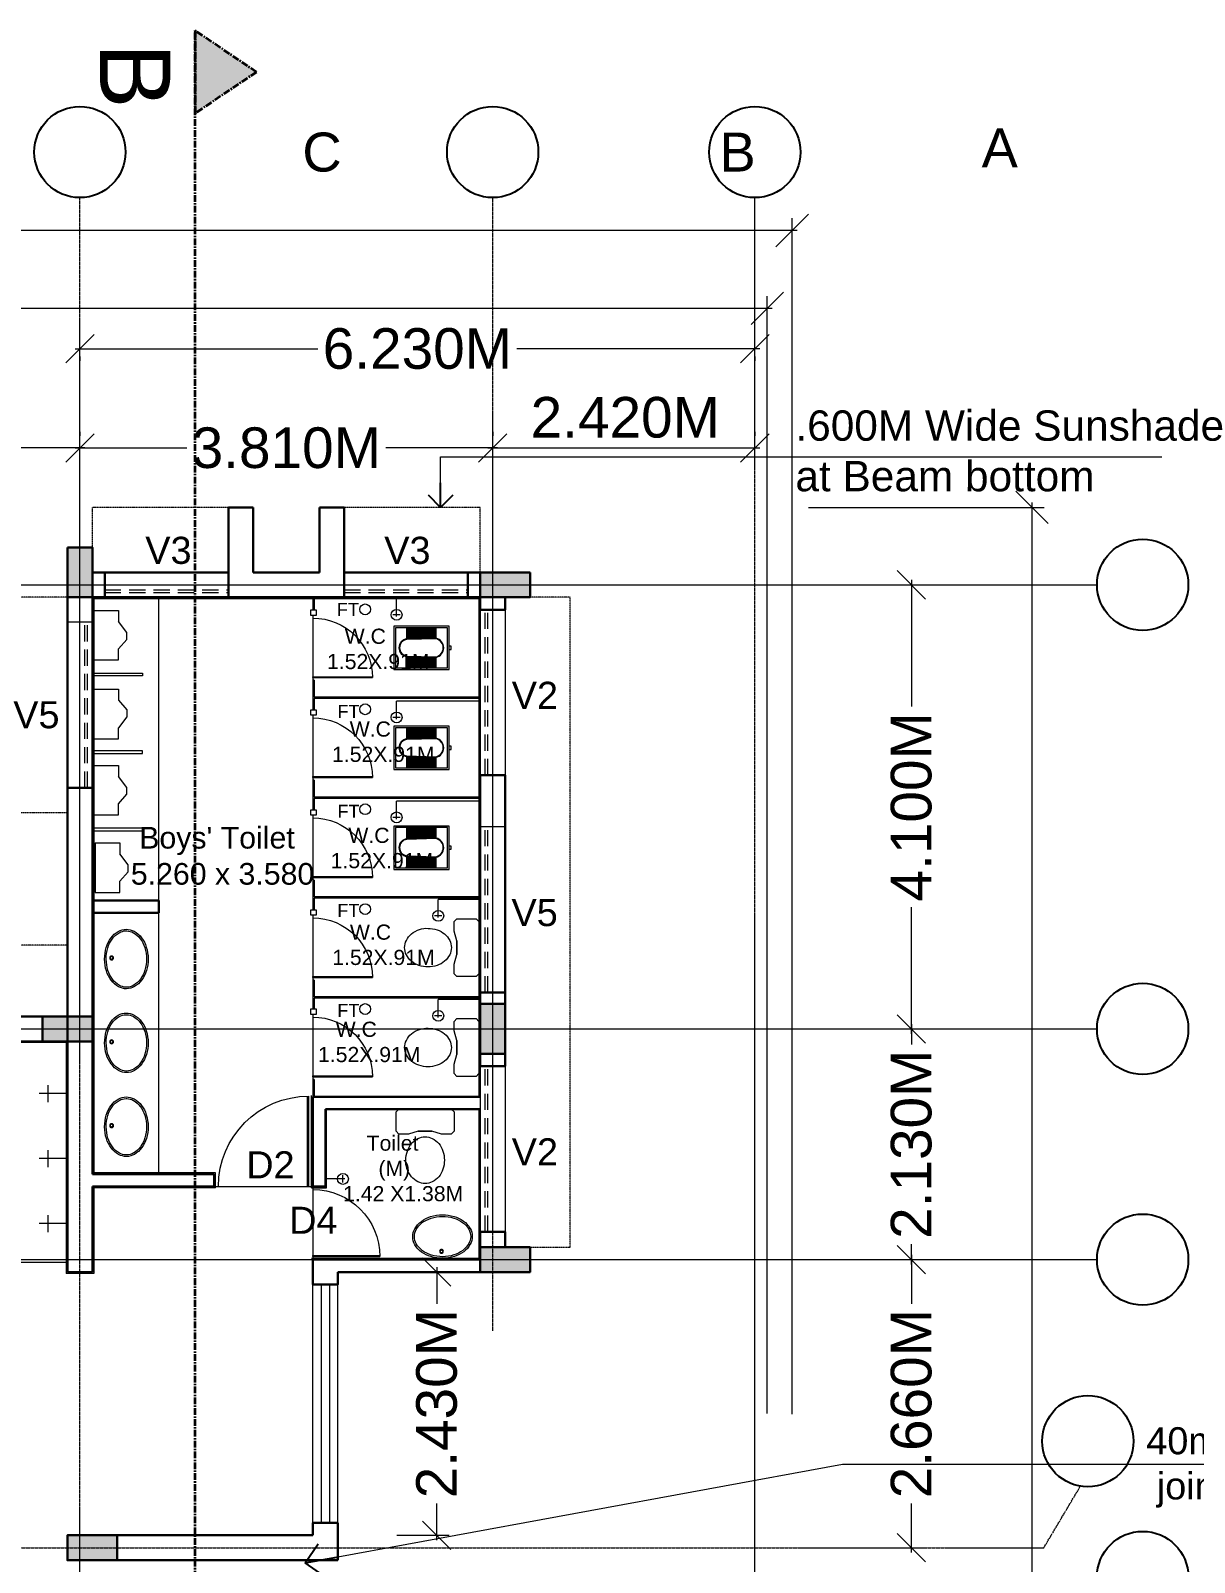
# Model space of a CAD drawing. Header units: metres. Extents: x 1545540 to 2027037, y 435419 to 693806.
# Drawn here: x 1693227 to 1703969, y 563981 to 578122 of the extents above; entities that cross this region are included whole.
import ezdxf

# ---------------------------------------------------------------- set-up
doc = ezdxf.new("R2010")
doc.units = ezdxf.units.M
doc.header["$LTSCALE"] = 1000
doc.header["$PDMODE"] = 35
doc.linetypes.add('CENTER', pattern=[2, 1.25, -0.25, 0.25, -0.25])
doc.linetypes.add('DASHED', pattern=[0.75, 0.5, -0.25])
doc.layers.get('Defpoints').update_dxf_attribs({"lineweight": 18})
for name, color, linetype, lineweight in [('- WALL', 7, 'Continuous', 30), ('Col-Hatch', 9, 'Continuous', 13), ('coloum hatch', 254, 'Continuous', 9), ('Column', 252, 'Continuous', 30), ('CUBICAL TOILET', 160, 'Continuous', 9), ('dimension', 6, 'Continuous', 13), ('Door', 54, 'Continuous', 13), ('elevation', 1, 'Continuous', 13), ('Fixture', 44, 'Continuous', 9), ('Furniture', 13, 'Continuous', 13), ('grid', 21, 'CENTER', 15), ('gride dimen', 3, 'Continuous', 13), ('Hidden', 1, 'DASHED', 18), ('PLASTER', 144, 'Continuous', 13), ('Railing', 34, 'Continuous', 20), ('Section Line', 135, 'CENTER', 35), ('Text-1', 240, 'Continuous', 15), ('Text-2', 122, 'Continuous', 25), ('Text-Grid', 1, 'Continuous', 25), ('Ventilator', 6, 'DASHED', 18), ('wall l', 7, 'Continuous', 20), ('Window-Wall', 7, 'Continuous', 18)]:
    doc.layers.add(name, color=color, linetype=linetype, lineweight=lineweight)
doc.layers.add('text', color=7, linetype='Continuous')
doc.styles.add('dim-stylus bt', font='arial.ttf')
doc.styles.add('L120', font='simplex.shx', dxfattribs={"height": 1})
doc.styles.add('style1', font='')
doc.styles.get('style1').set_extended_font_data('Century Gothic')
doc.dimstyles.new('1      100 (big)', dxfattribs={"dimscale": 75, "dimtxt": 5, "dimasz": 3.5, "dimexe": 1.5, "dimexo": 2, "dimgap": 1, "dimtad": 0, "dimdec": 3, "dimlfac": 0.001, "dimzin": 0, "dimdsep": 46, "dimtxsty": 'dim-stylus bt', "dimblk": 'OBLIQUE', "dimcen": 0, "dimdle": 0.6, "dimclrd": 256, "dimclre": 7, "dimclrt": 256, "dimadec": 0, "dimazin": 0, "dimtfac": 0.7, "dimtdec": 3, "dimtofl": 0, "dimtmove": 1, "dimatfit": 3, "dimldrblk": 'OPEN90', "dimfxl": 0, "dimtolj": 1, "dimtzin": 0, "dimlwd": 15, "dimlwe": 15, "dimarcsym": 0})

# ---------------------------------------------------------------- blocks, each defined once
blk = doc.blocks.new('_Oblique')
at = {"color": 0, "linetype": 'ByBlock', "lineweight": -2}
blk.add_line((-0.5, -0.5), (0.5, 0.5), dxfattribs=at)
blk = doc.blocks.new('*D199')
at = {"layer": 'Defpoints', "color": 0, "ltscale": 50, "transparency": 16777216}
for p in [(1683757, 575558), (1683757, 565348), (1700027, 565205)]:
    blk.add_point(p, dxfattribs=at)
at = {"layer": 'dimension', "lineweight": 15, "ltscale": 50, "transparency": 16777216}
for p, q in [((1683712, 575558), (1690652, 575558)), ((1700072, 575558), (1693132, 575558))]:
    blk.add_line(p, q, dxfattribs=at)
at = {"layer": 'dimension', "color": 7, "lineweight": 15, "ltscale": 50, "transparency": 16777216}
for p, q in [((1683757, 565498), (1683757, 575670)), ((1700027, 565355), (1700027, 575670))]:
    blk.add_line(p, q, dxfattribs=at)
at = {"layer": 'dimension', "lineweight": 15, "ltscale": 50, "transparency": 16777216, "xscale": 300, "yscale": 300, "zscale": 300, "rotation": 180}
blk.add_blockref('_Oblique', (1683757, 575558), dxfattribs=at)
at = {"layer": 'dimension', "lineweight": 15, "ltscale": 50, "transparency": 16777216, "xscale": 300, "yscale": 300, "zscale": 300}
blk.add_blockref('_Oblique', (1700027, 575558), dxfattribs=at)
at = {"layer": 'dimension', "ltscale": 50, "transparency": 16777216, "insert": (1691892, 575558), "char_height": 450, "attachment_point": 5, "style": 'dim-stylus bt'}
blk.add_mtext('\\A1;16.270M', dxfattribs=at)
blk = doc.blocks.new('_Open90')
at = {"color": 0, "linetype": 'ByBlock', "lineweight": -2}
for p, q in [((-0.5, 0.5), (0, 0)), ((0, 0), (-1, 0)), ((0, 0), (-0.5, -0.5))]:
    blk.add_line(p, q, dxfattribs=at)
blk = doc.blocks.new('*D200')
at = {"layer": 'Defpoints', "color": 0, "ltscale": 50, "transparency": 16777216}
for p in [(1700027, 568906), (1701357, 568906), (1700027, 566776)]:
    blk.add_point(p, dxfattribs=at)
at = {"layer": 'gride dimen', "color": 7, "lineweight": 15, "ltscale": 50, "transparency": 16777216}
for p, q in [((1700177, 568906), (1701470, 568906)), ((1700177, 566776), (1701470, 566776))]:
    blk.add_line(p, q, dxfattribs=at)
at = {"layer": 'gride dimen', "lineweight": 15, "ltscale": 50, "transparency": 16777216}
for p, q in [((1701357, 568951), (1701357, 568762)), ((1701357, 566731), (1701357, 566920))]:
    blk.add_line(p, q, dxfattribs=at)
at = {"layer": 'gride dimen', "lineweight": 15, "ltscale": 50, "transparency": 16777216, "xscale": 262.5, "yscale": 262.5, "zscale": 262.5}
for p, rotation in [((1701357, 568906), 90), ((1701357, 566776), 270)]:
    blk.add_blockref('_Oblique', p, dxfattribs=dict(at, rotation=rotation))
at = {"layer": 'gride dimen', "ltscale": 50, "transparency": 16777216, "insert": (1701357, 567841), "char_height": 375, "attachment_point": 5, "rotation": 90, "style": 'dim-stylus bt'}
blk.add_mtext('\\A1;2.130M', dxfattribs=at)
blk = doc.blocks.new('*D201')
at = {"layer": 'Defpoints', "color": 0, "ltscale": 50, "transparency": 16777216}
for p in [(1700027, 573006), (1701357, 573006), (1700027, 568906)]:
    blk.add_point(p, dxfattribs=at)
at = {"layer": 'gride dimen', "color": 7, "lineweight": 15, "ltscale": 50, "transparency": 16777216}
for p, q in [((1700177, 573006), (1701470, 573006)), ((1700177, 568906), (1701470, 568906))]:
    blk.add_line(p, q, dxfattribs=at)
at = {"layer": 'gride dimen', "lineweight": 15, "ltscale": 50, "transparency": 16777216}
for p, q in [((1701357, 573051), (1701357, 571882)), ((1701357, 568861), (1701357, 570030))]:
    blk.add_line(p, q, dxfattribs=at)
at = {"layer": 'gride dimen', "lineweight": 15, "ltscale": 50, "transparency": 16777216, "xscale": 262.5, "yscale": 262.5, "zscale": 262.5}
for p, rotation in [((1701357, 573006), 90), ((1701357, 568906), 270)]:
    blk.add_blockref('_Oblique', p, dxfattribs=dict(at, rotation=rotation))
at = {"layer": 'gride dimen', "ltscale": 50, "transparency": 16777216, "insert": (1701357, 570956), "char_height": 375, "attachment_point": 5, "rotation": 90, "style": 'dim-stylus bt'}
blk.add_mtext('\\A1;4.100M', dxfattribs=at)
blk = doc.blocks.new('*D202')
at = {"layer": 'Defpoints', "color": 0, "ltscale": 50, "transparency": 16777216}
for p in [(1696457, 566661), (1696457, 564231), (1696976, 564231)]:
    blk.add_point(p, dxfattribs=at)
at = {"layer": 'gride dimen', "color": 7, "lineweight": 15, "ltscale": 50, "transparency": 16777216}
for p, q in [((1696607, 566661), (1697089, 566661)), ((1696607, 564231), (1697089, 564231))]:
    blk.add_line(p, q, dxfattribs=at)
at = {"layer": 'gride dimen', "lineweight": 15, "ltscale": 50, "transparency": 16777216}
for p, q in [((1696976, 566706), (1696976, 566367)), ((1696976, 564186), (1696976, 564525))]:
    blk.add_line(p, q, dxfattribs=at)
at = {"layer": 'gride dimen', "lineweight": 15, "ltscale": 50, "transparency": 16777216, "xscale": 262.5, "yscale": 262.5, "zscale": 262.5}
for p, rotation in [((1696976, 566661), 90), ((1696976, 564231), 270)]:
    blk.add_blockref('_Oblique', p, dxfattribs=dict(at, rotation=rotation))
at = {"layer": 'gride dimen', "ltscale": 50, "transparency": 16777216, "insert": (1696976, 565446), "char_height": 375, "attachment_point": 5, "rotation": 90, "style": 'dim-stylus bt'}
blk.add_mtext('\\A1;2.430M', dxfattribs=at)
blk = doc.blocks.new('*D205')
at = {"layer": 'Defpoints', "color": 0, "ltscale": 50, "transparency": 16777216}
for p in [(1690102, 574269), (1693682, 574269), (1693682, 574269)]:
    blk.add_point(p, dxfattribs=at)
at = {"layer": 'gride dimen', "color": 7, "lineweight": 15, "ltscale": 50, "transparency": 16777216}
for p, q in [((1690102, 574419), (1690102, 574382)), ((1693682, 574419), (1693682, 574382))]:
    blk.add_line(p, q, dxfattribs=at)
at = {"layer": 'gride dimen', "lineweight": 15, "ltscale": 50, "transparency": 16777216}
for p, q in [((1690057, 574269), (1690974, 574269)), ((1693727, 574269), (1692810, 574269))]:
    blk.add_line(p, q, dxfattribs=at)
at = {"layer": 'gride dimen', "lineweight": 15, "ltscale": 50, "transparency": 16777216, "xscale": 262.5, "yscale": 262.5, "zscale": 262.5, "rotation": 180}
blk.add_blockref('_Oblique', (1690102, 574269), dxfattribs=at)
at = {"layer": 'gride dimen', "lineweight": 15, "ltscale": 50, "transparency": 16777216, "xscale": 262.5, "yscale": 262.5, "zscale": 262.5}
blk.add_blockref('_Oblique', (1693682, 574269), dxfattribs=at)
at = {"layer": 'gride dimen', "ltscale": 50, "transparency": 16777216, "insert": (1691892, 574269), "char_height": 375, "attachment_point": 5, "style": 'dim-stylus bt'}
blk.add_mtext('\\A1;3.580M', dxfattribs=at)
blk = doc.blocks.new('*D206')
at = {"layer": 'Defpoints', "color": 0, "ltscale": 50, "transparency": 16777216}
for p in [(1693682, 574269), (1697492, 574269), (1697492, 574269)]:
    blk.add_point(p, dxfattribs=at)
at = {"layer": 'gride dimen', "color": 7, "lineweight": 15, "ltscale": 50, "transparency": 16777216}
for p, q in [((1693682, 574419), (1693682, 574382)), ((1697492, 574419), (1697492, 574382))]:
    blk.add_line(p, q, dxfattribs=at)
at = {"layer": 'gride dimen', "lineweight": 15, "ltscale": 50, "transparency": 16777216}
for p, q in [((1693637, 574269), (1694669, 574269)), ((1697537, 574269), (1696505, 574269))]:
    blk.add_line(p, q, dxfattribs=at)
at = {"layer": 'gride dimen', "lineweight": 15, "ltscale": 50, "transparency": 16777216, "xscale": 262.5, "yscale": 262.5, "zscale": 262.5, "rotation": 180}
blk.add_blockref('_Oblique', (1693682, 574269), dxfattribs=at)
at = {"layer": 'gride dimen', "lineweight": 15, "ltscale": 50, "transparency": 16777216, "xscale": 262.5, "yscale": 262.5, "zscale": 262.5}
blk.add_blockref('_Oblique', (1697492, 574269), dxfattribs=at)
at = {"layer": 'gride dimen', "ltscale": 50, "transparency": 16777216, "insert": (1695587, 574269), "char_height": 375, "attachment_point": 5, "style": 'dim-stylus bt'}
blk.add_mtext('\\A1;3.810M', dxfattribs=at)
blk = doc.blocks.new('*D207')
at = {"layer": 'Defpoints', "color": 0, "ltscale": 50, "transparency": 16777216}
for p in [(1700177, 566776), (1700177, 564116), (1701357, 564116)]:
    blk.add_point(p, dxfattribs=at)
at = {"layer": 'gride dimen', "color": 7, "lineweight": 15, "ltscale": 50, "transparency": 16777216}
for p, q in [((1700327, 566776), (1701470, 566776)), ((1700327, 564116), (1701470, 564116))]:
    blk.add_line(p, q, dxfattribs=at)
at = {"layer": 'gride dimen', "lineweight": 15, "ltscale": 50, "transparency": 16777216}
for p, q in [((1701357, 566821), (1701357, 566367)), ((1701357, 564071), (1701357, 564525))]:
    blk.add_line(p, q, dxfattribs=at)
at = {"layer": 'gride dimen', "lineweight": 15, "ltscale": 50, "transparency": 16777216, "xscale": 262.5, "yscale": 262.5, "zscale": 262.5}
for p, rotation in [((1701357, 566776), 90), ((1701357, 564116), 270)]:
    blk.add_blockref('_Oblique', p, dxfattribs=dict(at, rotation=rotation))
at = {"layer": 'gride dimen', "ltscale": 50, "transparency": 16777216, "insert": (1701357, 565446), "char_height": 375, "attachment_point": 5, "rotation": 90, "style": 'dim-stylus bt'}
blk.add_mtext('\\A1;2.660M', dxfattribs=at)
blk = doc.blocks.new('*D208')
at = {"layer": 'Defpoints', "color": 0, "ltscale": 50, "transparency": 16777216}
for p in [(1700257, 573721), (1702470, 573721), (1700257, 505851)]:
    blk.add_point(p, dxfattribs=at)
at = {"layer": 'dimension', "color": 7, "lineweight": 15, "ltscale": 50, "transparency": 16777216}
for p, q in [((1700407, 573721), (1702583, 573721)), ((1700407, 505851), (1702583, 505851))]:
    blk.add_line(p, q, dxfattribs=at)
at = {"layer": 'dimension', "lineweight": 15, "ltscale": 50, "transparency": 16777216}
for p, q in [((1702470, 573766), (1702470, 541049)), ((1702470, 505806), (1702470, 538523))]:
    blk.add_line(p, q, dxfattribs=at)
at = {"layer": 'dimension', "lineweight": 15, "ltscale": 50, "transparency": 16777216, "xscale": 300, "yscale": 300, "zscale": 300}
for p, rotation in [((1702470, 573721), 90), ((1702470, 505851), 270)]:
    blk.add_blockref('_Oblique', p, dxfattribs=dict(at, rotation=rotation))
at = {"layer": 'dimension', "ltscale": 50, "transparency": 16777216, "insert": (1702470, 539786), "char_height": 450, "attachment_point": 5, "rotation": 90, "style": 'dim-stylus bt'}
blk.add_mtext('\\A1;67.870M', dxfattribs=at)
blk = doc.blocks.new('*D210')
at = {"layer": 'Defpoints', "color": 0, "ltscale": 50, "transparency": 16777216}
for p in [(1697492, 574269), (1699912, 574269), (1699912, 574269)]:
    blk.add_point(p, dxfattribs=at)
at = {"layer": 'gride dimen', "color": 7, "lineweight": 15, "ltscale": 50, "transparency": 16777216}
for p, q in [((1697492, 574419), (1697492, 574382)), ((1699912, 574419), (1699912, 574382))]:
    blk.add_line(p, q, dxfattribs=at)
at = {"layer": 'gride dimen', "lineweight": 15, "ltscale": 50, "transparency": 16777216}
blk.add_line((1697447, 574269), (1699957, 574269), dxfattribs=at)
at = {"layer": 'gride dimen', "lineweight": 15, "ltscale": 50, "transparency": 16777216, "xscale": 262.5, "yscale": 262.5, "zscale": 262.5, "rotation": 180}
blk.add_blockref('_Oblique', (1697492, 574269), dxfattribs=at)
at = {"layer": 'gride dimen', "lineweight": 15, "ltscale": 50, "transparency": 16777216, "xscale": 262.5, "yscale": 262.5, "zscale": 262.5}
blk.add_blockref('_Oblique', (1699912, 574269), dxfattribs=at)
at = {"layer": 'gride dimen', "ltscale": 50, "transparency": 16777216, "insert": (1698716, 574550), "char_height": 375, "attachment_point": 5, "style": 'dim-stylus bt'}
blk.add_mtext('\\A1;2.420M', dxfattribs=at)
blk = doc.blocks.new('*D211')
at = {"layer": 'Defpoints', "color": 0, "ltscale": 50, "transparency": 16777216}
for p in [(1700257, 576277), (1683527, 565348), (1700257, 565198)]:
    blk.add_point(p, dxfattribs=at)
at = {"layer": 'dimension', "color": 7, "lineweight": 15, "ltscale": 50, "transparency": 16777216}
for p, q in [((1683527, 565498), (1683527, 576390)), ((1700257, 565348), (1700257, 576390))]:
    blk.add_line(p, q, dxfattribs=at)
at = {"layer": 'dimension', "lineweight": 15, "ltscale": 50, "transparency": 16777216}
for p, q in [((1683482, 576277), (1690652, 576277)), ((1700302, 576277), (1693132, 576277))]:
    blk.add_line(p, q, dxfattribs=at)
at = {"layer": 'dimension', "lineweight": 15, "ltscale": 50, "transparency": 16777216, "xscale": 300, "yscale": 300, "zscale": 300, "rotation": 180}
blk.add_blockref('_Oblique', (1683527, 576277), dxfattribs=at)
at = {"layer": 'dimension', "lineweight": 15, "ltscale": 50, "transparency": 16777216, "xscale": 300, "yscale": 300, "zscale": 300}
blk.add_blockref('_Oblique', (1700257, 576277), dxfattribs=at)
at = {"layer": 'dimension', "ltscale": 50, "transparency": 16777216, "insert": (1691892, 576277), "char_height": 450, "attachment_point": 5, "style": 'dim-stylus bt'}
blk.add_mtext('\\A1;16.730M', dxfattribs=at)
blk = doc.blocks.new('*D213')
at = {"layer": 'Defpoints', "color": 0, "ltscale": 50, "transparency": 16777216}
for p in [(1693682, 575263), (1699912, 575263), (1693682, 575185)]:
    blk.add_point(p, dxfattribs=at)
at = {"layer": 'gride dimen', "lineweight": 15, "ltscale": 50, "transparency": 16777216}
for p, q in [((1693637, 575185), (1695878, 575185)), ((1699957, 575185), (1697716, 575185))]:
    blk.add_line(p, q, dxfattribs=at)
at = {"layer": 'gride dimen', "color": 7, "lineweight": 15, "ltscale": 50, "transparency": 16777216}
for p, q in [((1693682, 575113), (1693682, 575073)), ((1699912, 575113), (1699912, 575073))]:
    blk.add_line(p, q, dxfattribs=at)
at = {"layer": 'gride dimen', "lineweight": 15, "ltscale": 50, "transparency": 16777216, "xscale": 262.5, "yscale": 262.5, "zscale": 262.5, "rotation": 180}
blk.add_blockref('_Oblique', (1693682, 575185), dxfattribs=at)
at = {"layer": 'gride dimen', "lineweight": 15, "ltscale": 50, "transparency": 16777216, "xscale": 262.5, "yscale": 262.5, "zscale": 262.5}
blk.add_blockref('_Oblique', (1699912, 575185), dxfattribs=at)
at = {"layer": 'gride dimen', "ltscale": 50, "transparency": 16777216, "insert": (1696797, 575185), "char_height": 375, "attachment_point": 5, "style": 'dim-stylus bt'}
blk.add_mtext('\\A1;6.230M', dxfattribs=at)
blk = doc.blocks.new('ENGLISH SHEET')
at = {"layer": 'Fixture'}
for p, q in [((4663.798, 251.204), (4663.773, 251.179)), ((4663.773, 251.179), (4663.773, 250.696)), ((4663.976, 251.204), (4663.798, 251.204)), ((4664.002, 251.179), (4663.976, 251.204)), ((4664.002, 251.09), (4664.002, 251.179)), ((4663.976, 251.001), (4664.002, 251.09)), ((4663.976, 250.874), (4663.976, 251.001)), ((4663.976, 251.001), (4663.976, 250.874)), ((4664.002, 250.785), (4663.976, 250.874)), ((4664.002, 250.696), (4664.002, 250.785)), ((4663.773, 250.696), (4663.798, 250.67)), ((4663.798, 250.67), (4663.976, 250.67)), ((4663.976, 250.67), (4664.002, 250.696))]:
    blk.add_line(p, q, dxfattribs=at)
blk.add_lwpolyline([(4664.459, 250.937, 0.117036), (4664.443, 251.003, 0.104338), (4664.396, 251.063, 0.09029), (4664.321, 251.105, 0.09898), (4664.243, 251.115, 0.08237), (4664.159, 251.101, 0.09029), (4664.09, 251.063, 0.104338), (4664.043, 251.003, 0.117036), (4664.027, 250.937, 0.117036), (4664.043, 250.871, 0.104338), (4664.09, 250.811, 0.09029), (4664.159, 250.773, 0.08237), (4664.243, 250.759, 0.08237), (4664.327, 250.773, 0.09029), (4664.396, 250.811, 0.104338), (4664.443, 250.871, 0.117036)], format="xyb", close=True, dxfattribs=at)
blk = doc.blocks.new('Urinal 1')
for p, q in [((0, 9), (9, 9)), ((0, 9), (0, -9)), ((9, 9), (9, 5)), ((12, 1), (9, 5)), ((12, -1.5), (12, 1)), ((9, -5), (12, -1.5)), ((9, -9), (9, -5)), ((0, -9), (9, -9))]:
    blk.add_line(p, q)
blk = doc.blocks.new('RSA CL6')
for p, q in [((5.51, 3.48), (5.51, 7.28)), ((5.91, 3.47), (5.91, 7.28)), ((6.3, 3.46), (6.3, 7.28)), ((6.69, 3.45), (6.69, 7.28)), ((7.09, 3.44), (7.09, 7.28)), ((7.48, 3.43), (7.48, 7.28)), ((7.87, 3.42), (7.87, 7.28)), ((8.27, 3.41), (8.27, 7.28)), ((8.66, 3.4), (8.66, 7.28)), ((9.06, 3.39), (9.06, 7.28)), ((9.45, 3.38), (9.45, 7.28)), ((9.84, 3.37), (9.84, 7.28)), ((10.24, 3.36), (10.24, 7.28)), ((10.63, 3.35), (10.63, 7.28)), ((11.02, 3.34), (11.02, 7.28)), ((11.42, 3.33), (11.42, 7.28)), ((11.81, 3.32), (11.81, 7.28)), ((12.2, 3.31), (12.2, 7.28)), ((12.6, 3.31), (12.6, 7.28)), ((12.99, 3.3), (12.99, 7.28)), ((13.39, 3.29), (13.39, 7.28)), ((13.78, 3.28), (13.78, 7.28)), ((14.17, 3.27), (14.17, 7.28)), ((14.57, 3.26), (14.57, 7.28)), ((14.96, 3.25), (14.96, 7.28)), ((15.35, 3.24), (15.35, 7.28)), ((15.75, 3.23), (15.75, 7.28)), ((16.14, 3.22), (16.14, 7.28)), ((16.14, 7.28), (16.14, 3.22)), ((5.51, -7.28), (5.51, -3.47)), ((5.91, -7.28), (5.91, -3.45)), ((6.3, -7.28), (6.3, -3.44)), ((6.69, -7.28), (6.69, -3.43)), ((7.09, -7.28), (7.09, -3.42)), ((7.48, -7.28), (7.48, -3.41)), ((7.87, -7.28), (7.87, -3.4)), ((8.27, -7.28), (8.27, -3.39)), ((8.66, -7.28), (8.66, -3.38)), ((9.06, -7.28), (9.06, -3.37)), ((9.45, -7.28), (9.45, -3.36)), ((9.84, -7.28), (9.84, -3.34)), ((10.24, -7.28), (10.24, -3.33)), ((10.63, -7.28), (10.63, -3.32)), ((11.02, -7.28), (11.02, -3.31)), ((11.42, -7.28), (11.42, -3.3)), ((11.81, -7.28), (11.81, -3.29)), ((12.2, -7.28), (12.2, -3.28)), ((12.6, -7.28), (12.6, -3.27)), ((12.99, -7.28), (12.99, -3.26)), ((13.39, -7.28), (13.39, -3.24)), ((13.78, -7.28), (13.78, -3.23)), ((14.17, -7.28), (14.17, -3.22)), ((14.57, -7.28), (14.57, -3.21)), ((14.96, -7.28), (14.96, -3.2)), ((15.35, -7.28), (15.35, -3.19)), ((15.75, -7.28), (15.75, -3.18)), ((16.14, -3.17), (16.14, -7.28)), ((16.14, -7.28), (16.14, -3.17))]:
    blk.add_line(p, q)
for points in [[(0.79, 7.87), (20.87, 7.87), (20.87, -7.87), (0.79, -7.87)], [(1.38, 7.28), (20.28, 7.28), (20.28, -7.28), (1.38, -7.28)]]:
    blk.add_lwpolyline(points, close=True)
blk.add_lwpolyline([(0.79, -0.59), (0, -0.59), (0, 0.59), (0.79, 0.59)])
for points in [[(5.51, 3.48), (16.14, 3.22, -0.899983), (16.14, -3.17), (5.54, -3.47, -0.799392)], [(5.53, 3.28), (16.13, 3.02, -0.897689), (16.12, -2.97), (5.56, -3.27, -0.793494), (5.53, 3.28)]]:
    blk.add_lwpolyline(points, format="xyb", close=True)
blk = doc.blocks.new('CC')
at = {"layer": 'Col-Hatch', "ltscale": 0.05}
blk.add_hatch(color=256, dxfattribs=at).paths.add_polyline_path([(4078.606, 341.328), (4078.606, 341.098), (4079.066, 341.098), (4079.066, 341.328)])
at = {"layer": 'Column'}
blk.add_lwpolyline([(4078.606, 341.328), (4079.066, 341.328), (4079.066, 341.098), (4078.606, 341.098)], close=True, dxfattribs=at)
blk = doc.blocks.new('RSA BASIN 2')
for points in [[(10.67, -8.12, 0.12976), (9.97, -5.22, 0.106426), (7.61, -2.47, 0.084431), (4.27, -0.72, 0.073534), (0, 0, 0.073534), (-4.29, -0.55, 0.084431), (-7.7, -2.16, 0.106426), (-10.17, -4.82, 0.12976), (-10.98, -7.69, 0.12976), (-10.28, -10.59, 0.106426), (-7.92, -13.34, 0.084431), (-4.58, -15.09, 0.073534), (-0.31, -15.81, 0.073534), (3.98, -15.26, 0.084431), (7.39, -13.64, 0.106426), (9.85, -10.99, 0.12976)], [(10.08, -7.9, 0.119977), (9.45, -5.5, 0.106426), (7.25, -2.94, 0.084431), (4.08, -1.28, 0.073534), (-0.01, -0.59, 0.073534), (-4.13, -1.12, 0.084431), (-7.36, -2.65, 0.106426), (-9.66, -5.12, 0.12976), (-10.39, -7.7, 0.009633), (-10.39, -7.9, 0.119977), (-9.76, -10.31, 0.106426), (-7.57, -12.87, 0.084431), (-4.4, -14.53, 0.073534), (-0.3, -15.22, 0.073534), (3.82, -14.69, 0.084431), (7.05, -13.16, 0.106426), (9.35, -10.69, 0.12976), (10.08, -8.11, 0.009633)]]:
    blk.add_lwpolyline(points, format="xyb", close=True)
for radius in [0.7, 0.479]:
    blk.add_circle((-0.47, -2.53), radius)
blk = doc.blocks.new('RH 1200')
for p, q in [((20.99, 0), (20.99, 43.31)), ((21.65, 0), (21.65, 43.31)), ((21.65, 0), (20.99, 0))]:
    blk.add_line(p, q)
at = {"extrusion": (0, 0, -1)}
blk.add_ellipse((21.65, 0), major_axis=(-30.62, 30.62), ratio=1, start_param=5.497787, end_param=7.068583, dxfattribs=at)
blk = doc.blocks.new('HJK')
at = {"layer": 'Door', "ltscale": 20}
blk.add_line((3658.233, -481.12), (3658.908, -481.12), dxfattribs=at)
at = {"layer": 'Door', "ltscale": 20, "xscale": 0.014287499999341, "yscale": 0.014287499999341, "zscale": 0.014287499999341, "rotation": 359.999999999943}
blk.add_blockref('RH 1200', (3658.571, -481.12), dxfattribs=at)

msp = doc.modelspace()

# ---------------------------------------------------------------- hatches: boundary and pattern name
at = {"layer": 'Section Line', "ltscale": 0.05}
msp.add_hatch(color=256, dxfattribs=at).paths.add_polyline_path([(1695311.6759, 577740.086), (1694746.658, 578122.03), (1694746.658, 577358.1421)])

# ---------------------------------------------------------------- linework, layer by layer
at = {"layer": '- WALL'}
for p, q in [((1695052.1066, 573720.9925), (1695282.1066, 573720.9925)), ((1695052.1066, 572890.9925), (1695052.1066, 573720.9925)), ((1695282.1066, 573120.9925), (1695282.1066, 573720.9925)), ((1695892.1066, 573120.9925), (1695892.1066, 573720.9925)), ((1695892.1066, 573720.9925), (1696122.1066, 573720.9925)), ((1696122.1066, 572890.9925), (1696122.1066, 573720.9925)), ((1693797.1066, 573120.9925), (1693911.1066, 573120.9925)), ((1693911.1066, 573120.9925), (1695052.1066, 573120.9925)), ((1693911.1066, 573120.9925), (1693911.1066, 572890.9925)), ((1695282.1066, 573120.9925), (1695892.1066, 573120.9925)), ((1696122.1066, 573120.9925), (1697263.1066, 573120.9925)), ((1697262.1066, 573120.9925), (1697377.1066, 573120.9925)), ((1697263.1066, 572890.9925), (1697263.1066, 573120.9925)), ((1693567.1067, 572890.9925), (1693567.1066, 566660.9926)), ((1693797.1067, 572890.9925), (1693797.1066, 567565.9927)), ((1693911.1066, 572890.9925), (1693797.1067, 572890.9925)), ((1695052.1066, 572890.9925), (1693911.1066, 572890.9925)), ((1696122.1066, 572890.9925), (1695052.1066, 572890.9925)), ((1697263.1066, 572890.9925), (1696122.1066, 572890.9925)), ((1697377.1066, 572890.9925), (1697262.1066, 572890.9925)), ((1697607.1066, 571247.9925), (1697377.1066, 571247.9925)), ((1693567.1067, 571132.9926), (1693797.1066, 571132.9926)), ((1694409.1067, 570091.3307), (1693797.1067, 570091.3307)), ((1694409.1067, 570091.3307), (1694409.1067, 569976.3307)), ((1694409.1067, 569976.3307), (1693797.1067, 569976.3307)), ((1695832.6061, 567450.9927), (1695832.6066, 568278.9926)), ((1697377.1066, 568278.9926), (1695832.6066, 568278.9926)), ((1695947.6061, 567450.9926), (1695947.6065, 568163.9926)), ((1697377.1066, 568163.9926), (1695947.6065, 568163.9926)), ((1694922.5135, 567565.9927), (1693797.1066, 567565.9927)), ((1694922.5135, 567450.9927), (1694922.5135, 567565.9927)), ((1693797.1066, 567450.9927), (1693797.1066, 566660.9926)), ((1694922.5135, 567450.9927), (1693797.1066, 567450.9927)), ((1695832.6061, 567450.9927), (1695947.6061, 567450.9927)), ((1693797.1066, 566660.9926), (1693567.1066, 566660.9926)), ((1697377.1066, 566660.9926), (1696062.6061, 566660.9926))]:
    msp.add_line(p, q, dxfattribs=at)
at = {"layer": '- WALL', "ltscale": 0.05}
for p, q in [((1697607.1066, 572775.9925), (1697377.1066, 572775.9925)), ((1697607.1066, 572775.9925), (1697377.1066, 572775.9925)), ((1697607.1066, 569241.9926), (1697377.1066, 569241.9926)), ((1697607.1066, 568560.9926), (1697377.1066, 568560.9926)), ((1697607.1066, 566890.9926), (1697377.1066, 566890.9926)), ((1693797.1066, 564230.9927), (1695832.6061, 564230.9927)), ((1696062.6061, 564345.9927), (1695832.6061, 564345.9927)), ((1695832.6061, 564345.9927), (1695832.6061, 564230.9927)), ((1696062.6061, 564345.9927), (1696062.6061, 564230.9927)), ((1696062.6061, 564230.9927), (1696062.6061, 564000.9927)), ((1693797.1066, 564000.9927), (1696062.6061, 564000.9927))]:
    msp.add_line(p, q, dxfattribs=at)
for points in [[(1697377.1066, 572775.9925), (1697607.1066, 572775.9925), (1697607.1066, 572890.9925), (1697377.1066, 572890.9925)], [(1693337.1067, 568790.9926), (1693337.1067, 569020.9926), (1693107.1067, 569020.9926), (1693107.1067, 568790.9926)], [(1697377.1066, 568560.9926), (1697607.1066, 568560.9926), (1697607.1066, 568675.9926), (1697377.1066, 568675.9926)], [(1697377.1066, 567032.9926), (1697607.1066, 567032.9926), (1697607.1066, 566890.9926), (1697377.1066, 566890.9926)]]:
    msp.add_lwpolyline(points, close=True, dxfattribs=at)
at = {"layer": '- WALL'}
for points in [[(1697607.1066, 571247.9925), (1697607.1066, 569135.9926), (1697377.1066, 569135.9926), (1697377.1066, 571247.9925)], [(1696062.6061, 566660.9926), (1696062.6061, 566545.9927), (1695832.6061, 566545.9927), (1695832.6061, 566775.9926), (1697377.1066, 566775.9926)]]:
    msp.add_lwpolyline(points, dxfattribs=at)
at = {"ltscale": 50}
msp.add_lwpolyline([(1695832.6061, 566775.9926), (1695832.6061, 566775.9927), (1696062.6061, 566775.9926)], dxfattribs=at)
at = {"layer": 'CUBICAL TOILET', "ltscale": 0.05}
for p, q in [((1695832.6066, 572878.9925), (1695832.6066, 572773.9925)), ((1695845.1066, 572878.9925), (1695845.1066, 572773.9925)), ((1695845.1066, 572723.9925), (1695832.6066, 572723.9925)), ((1695832.6066, 572123.9925), (1695832.6066, 571851.4925)), ((1695845.1066, 572123.9925), (1695832.6066, 572123.9925)), ((1695845.1066, 572123.9925), (1695845.1066, 571968.9925)), ((1697365.1066, 571968.9925), (1695845.1066, 571968.9925)), ((1697365.1066, 571956.4925), (1695845.1066, 571956.4925)), ((1695845.1066, 571956.4925), (1695845.1066, 571851.4925)), ((1695832.6066, 571201.4925), (1695832.6066, 570928.9926)), ((1695845.1066, 571201.4925), (1695832.6066, 571201.4925)), ((1695845.1066, 571201.4925), (1695845.1066, 571046.4926)), ((1697365.1066, 571046.4926), (1695845.1066, 571046.4926)), ((1697365.1066, 571033.9926), (1695845.1066, 571033.9926)), ((1695845.1066, 571033.9926), (1695845.1066, 570928.9926)), ((1695832.6066, 570278.9926), (1695832.6066, 570006.4926)), ((1695845.1066, 570278.9926), (1695832.6066, 570278.9926)), ((1695845.1066, 570278.9926), (1695845.1066, 570123.9926)), ((1697365.1066, 570123.9926), (1695845.1066, 570123.9926)), ((1697365.1066, 570111.4926), (1695845.1066, 570111.4926)), ((1695845.1066, 570111.4926), (1695845.1066, 570006.4926)), ((1695832.6066, 569356.4926), (1695832.6066, 569089.9926)), ((1695845.1066, 569356.4926), (1695832.6066, 569356.4926)), ((1695845.1066, 569356.4926), (1695845.1066, 569201.4926)), ((1697365.1066, 569201.4926), (1695845.1066, 569201.4926)), ((1697365.1066, 569188.9926), (1695845.1066, 569188.9926)), ((1695845.1066, 569188.9926), (1695845.1066, 569089.9926)), ((1695832.6066, 568439.9926), (1695832.6066, 568278.9926)), ((1695845.1066, 568439.9926), (1695832.6066, 568439.9926)), ((1695845.1066, 568439.9926), (1695845.1066, 568278.9926))]:
    msp.add_line(p, q, dxfattribs=at)
for points in [[(1695863.8566, 572723.9925), (1695813.8566, 572723.9925), (1695813.8566, 572773.9925), (1695863.8566, 572773.9925)], [(1695863.8566, 571801.4925), (1695813.8566, 571801.4925), (1695813.8566, 571851.4925), (1695863.8566, 571851.4925)], [(1695863.8566, 570878.9926), (1695813.8566, 570878.9926), (1695813.8566, 570928.9926), (1695863.8566, 570928.9926)], [(1695863.8566, 569956.4926), (1695813.8566, 569956.4926), (1695813.8566, 570006.4926), (1695863.8566, 570006.4926)], [(1695863.8566, 569039.9926), (1695813.8566, 569039.9926), (1695813.8566, 569089.9926), (1695863.8566, 569089.9926)]]:
    msp.add_lwpolyline(points, close=True, dxfattribs=at)
at = {"layer": 'Fixture'}
for p, q in [((1694409.1066, 570043.9926), (1694409.1066, 572890.9925)), ((1694409.1067, 570091.3307), (1694409.1067, 572878.9925)), ((1694409.1067, 567577.9927), (1694409.1067, 569976.3307)), ((1693388.488, 568230.4115), (1693388.488, 568386.5737)), ((1693567.1067, 568308.4926), (1693305.3423, 568308.4926)), ((1693388.488, 567630.4115), (1693388.488, 567786.5737)), ((1693567.1067, 567708.4926), (1693305.3423, 567708.4926)), ((1693567.1067, 567108.4926), (1693305.3423, 567108.4926)), ((1693388.488, 567030.4115), (1693388.488, 567186.5737)), ((1692967.1067, 566752.3914), (1693567.1067, 566752.3914))]:
    msp.add_line(p, q, dxfattribs=at)
for points in [[(1694259.1067, 572163.9925), (1693809.1067, 572163.9925), (1693809.1067, 572188.9925), (1694259.1067, 572188.9925)], [(1694259.1067, 571473.9925), (1693809.1067, 571473.9925), (1693809.1067, 571448.9925), (1694259.1067, 571448.9925)], [(1694259.1067, 570758.9926), (1693809.1067, 570758.9926), (1693809.1067, 570733.9926), (1694259.1067, 570733.9926)]]:
    msp.add_lwpolyline(points, close=True, dxfattribs=at)
at = {"layer": 'Furniture', "ltscale": 0.05}
for p, q in [((1697365.1066, 572878.9925), (1696605.1066, 572878.9925)), ((1696605.1066, 572713.1511), (1696605.1066, 572878.9925)), ((1696639.2651, 572728.9925), (1696570.948, 572728.9925)), ((1697365.1066, 571931.4925), (1696605.1066, 571931.4925)), ((1696605.1066, 571765.6511), (1696605.1066, 571931.4925)), ((1696639.2651, 571781.4925), (1696570.948, 571781.4925)), ((1697365.1066, 571008.9926), (1696605.1065, 571008.9926)), ((1696605.1065, 570843.1511), (1696605.1065, 571008.9926)), ((1696639.2651, 570858.9926), (1696570.948, 570858.9926)), ((1697365.1066, 570099.4926), (1696990.1066, 570099.4926)), ((1696990.1066, 569933.6511), (1696990.1066, 570099.4926)), ((1697024.2651, 569949.4926), (1696955.948, 569949.4926)), ((1697365.1066, 569176.9926), (1696990.1066, 569176.9926)), ((1696990.1066, 569011.1511), (1696990.1066, 569176.9926)), ((1697024.2651, 569026.9926), (1696955.948, 569026.9926)), ((1696125.9481, 567520.8454), (1695960.1066, 567520.8454)), ((1696110.1066, 567486.6869), (1696110.1066, 567555.0039))]:
    msp.add_line(p, q, dxfattribs=at)
for centre in [(1696315.1066, 572778.9925), (1696605.1066, 572728.9925), (1696315.1066, 571856.4925), (1696605.1066, 571781.4925), (1696315.1066, 570933.9926), (1696605.1065, 570858.9926), (1696315.1066, 570011.4926), (1696990.1066, 569949.4926), (1696315.1066, 569088.9926), (1696990.1066, 569026.9926), (1696110.1066, 567520.8454)]:
    msp.add_circle(centre, 50, dxfattribs=at)
at = {"layer": 'grid', "ltscale": 0.01}
for p, q in [((1693682.1066, 505737.7037), (1693682.1066, 576580.0684)), ((1697492.1066, 566119.1224), (1697492.1066, 576580.0684)), ((1699912.1065, 505467.7037), (1699912.1065, 576580.0684)), ((1681424.0607, 573005.9925), (1703070.7295, 573005.9925)), ((1681424.0607, 568905.9926), (1703070.7295, 568905.9926)), ((1681424.0607, 566775.9926), (1703070.7295, 566775.9926)), ((1702579.3636, 564115.9927), (1702919.2287, 564687.4414)), ((1687006.5645, 564115.9927), (1702579.3636, 564115.9927))]:
    msp.add_line(p, q, dxfattribs=at)
at = {"layer": 'Hidden', "color": 1, "ltscale": 0.005}
for p, q in [((1693797.1067, 573120.9925), (1693797.1067, 573720.9925)), ((1695209.6066, 573720.9925), (1693797.1067, 573720.9925)), ((1697377.1066, 573720.9925), (1695974.6066, 573720.9925)), ((1697377.1066, 573120.9925), (1697377.1066, 573720.9925)), ((1698207.1066, 572890.9925), (1697607.1066, 572890.9925)), ((1698207.1066, 566890.9926), (1698207.1066, 572890.9925)), ((1693567.1067, 569679.8693), (1690217.1067, 569679.8693)), ((1697607.1066, 566890.9926), (1698207.1066, 566890.9926))]:
    msp.add_line(p, q, dxfattribs=at)
msp.add_lwpolyline([(1693567.1067, 572890.9925), (1692967.1067, 572890.9925), (1692967.1067, 570902.9926), (1693567.1067, 570902.9926)], dxfattribs=at)
at = {"layer": 'PLASTER', "ltscale": 0.05}
for p, q in [((1693809.1067, 572878.9925), (1697365.1066, 572878.9925)), ((1693809.1067, 572878.9925), (1693809.1067, 567577.9927)), ((1697365.1066, 572878.9925), (1697365.1066, 568278.9926)), ((1693555.1067, 568778.9926), (1690229.1067, 568778.9926)), ((1693555.1067, 568778.9926), (1693555.1066, 566648.9926)), ((1695820.6061, 567438.9927), (1695820.6066, 568290.9926)), ((1695959.6061, 567438.9927), (1695959.6065, 568163.9926)), ((1697365.1066, 568163.9926), (1697365.1066, 566787.9926)), ((1694934.5135, 567577.9927), (1693809.1067, 567577.9927)), ((1694934.5135, 567438.9927), (1694934.5135, 567577.9927)), ((1693809.1066, 567438.9927), (1693809.1066, 566648.9926)), ((1694934.5135, 567438.9927), (1693809.1066, 567438.9927)), ((1695820.6061, 567438.9927), (1695959.6061, 567438.9927)), ((1695820.1061, 566787.9926), (1697365.1066, 566787.9926)), ((1693809.1066, 566648.9926), (1693555.1066, 566648.9926))]:
    msp.add_line(p, q, dxfattribs=at)
at = {"layer": 'Railing', "ltscale": 0.01}
for p, q in [((1695909.6061, 566545.9926), (1695909.6061, 564345.9927)), ((1695984.6061, 566545.9926), (1695984.6061, 564345.9927))]:
    msp.add_line(p, q, dxfattribs=at)
at = {"layer": 'Section Line', "ltscale": 0.05}
for p, q in [((1694746.658, 503841.6133), (1694746.658, 578122.03)), ((1695311.6759, 577740.086), (1694746.658, 578122.03)), ((1694746.658, 578122.03), (1694746.658, 577358.1421)), ((1695311.6759, 577740.086), (1694746.658, 577358.1421))]:
    msp.add_line(p, q, dxfattribs=at)
at = {"layer": 'Text-Grid'}
for centre in [(1693682.1066, 577001.0802), (1697492.1066, 577001.0802), (1699912.1065, 577001.0802), (1703491.7413, 573005.9925), (1703491.7413, 568905.9926), (1703491.7413, 566775.9926), (1702985.8369, 565099.8263), (1703491.7413, 563845.9927)]:
    msp.add_circle(centre, 421.0118, dxfattribs=at)
at = {"layer": 'Ventilator', "ltscale": 0.3}
for p, q in [((1693911.1066, 572960.9925), (1695052.1066, 572960.9925)), ((1693911.1066, 572935.9925), (1695052.1066, 572935.9925)), ((1696122.1066, 572960.9925), (1697263.1066, 572960.9925)), ((1696122.1066, 572935.9925), (1697263.1066, 572935.9925)), ((1697422.1066, 571247.9925), (1697422.1066, 572775.9925)), ((1697447.1066, 571247.9925), (1697447.1066, 572775.9925)), ((1693727.1066, 571132.9926), (1693727.1066, 572660.9925)), ((1693752.1066, 571132.9926), (1693752.1066, 572660.9925)), ((1697422.1066, 569241.9926), (1697422.1066, 570769.9926)), ((1697447.1066, 569241.9926), (1697447.1066, 570769.9926)), ((1697422.1066, 567032.9926), (1697422.1066, 568560.9926)), ((1697447.1066, 567032.9926), (1697447.1066, 568560.9926))]:
    msp.add_line(p, q, dxfattribs=at)
at = {"layer": 'wall l', "ltscale": 0.05}
msp.add_lwpolyline([(1693797.1066, 572660.9925), (1693567.1066, 572660.9925), (1693567.1066, 572890.9925), (1693797.1066, 572890.9925)], close=True, dxfattribs=at)
at = {"layer": 'Window-Wall'}
for p, q in [((1693911.1066, 573005.9925), (1695052.1066, 573005.9925)), ((1696122.1066, 573005.9925), (1697263.1066, 573005.9925)), ((1697377.1066, 572775.9925), (1697377.1066, 571247.9925)), ((1697492.1066, 571247.9925), (1697492.1066, 572775.9925)), ((1697607.1066, 572775.9925), (1697607.1066, 571247.9925)), ((1693682.1066, 571132.9926), (1693682.1066, 572660.9925)), ((1693797.1066, 572660.9925), (1693797.1066, 571132.9926)), ((1697607.1066, 570769.9926), (1697377.1066, 570769.9926)), ((1697377.1066, 570769.9926), (1697377.1066, 569241.9926)), ((1697492.1066, 569241.9926), (1697492.1066, 570769.9926)), ((1697607.1066, 570769.9926), (1697607.1066, 569241.9926)), ((1697377.1066, 568560.9926), (1697377.1066, 567032.9926)), ((1697492.1066, 567032.9926), (1697492.1066, 568560.9926)), ((1697607.1066, 568560.9926), (1697607.1066, 567032.9926))]:
    msp.add_line(p, q, dxfattribs=at)
at = {"layer": 'Window-Wall', "ltscale": 50}
for p, q in [((1695832.6061, 564345.9927), (1695832.6061, 566545.9927)), ((1696062.6061, 564345.9927), (1696062.6061, 566545.9927))]:
    msp.add_line(p, q, dxfattribs=at)

# ---------------------------------------------------------------- block references
at = {"layer": 'coloum hatch', "ltscale": 0.05, "xscale": -999.9999814325156, "yscale": 999.9999814325156, "zscale": 999.9999814325156, "rotation": 90}
for p in [(2034895.2092, 4651956.9366), (2038705.2091, 4647741.9367)]:
    msp.add_blockref('CC', p, dxfattribs=at)
at = {"layer": 'coloum hatch', "ltscale": 0.05, "xscale": -999.9999814325156, "yscale": 999.9999814325156, "zscale": 999.9999814325156}
for p in [(5776443.0507, 231792.89), (5772403.0508, 227692.8901), (5776443.0507, 225562.8901), (5772633.0508, 222902.8902)]:
    msp.add_blockref('CC', p, dxfattribs=at)
at = {"layer": 'Door', "rotation": 270}
for p, xscale, yscale, zscale in [((2123494.6439, 3824486.9629), 888.888872514655, 888.888872514655, 888.888872514655), ((2123494.6439, 3823564.4629), 888.888872514655, 888.888872514655, 888.888872514655), ((2123494.644, 3822641.9629), 888.888872514655, 888.888872514655, 888.888872514655), ((2123494.6439, 3821719.463), 888.888872514655, 888.888872514655, 888.888872514655), ((2123494.6439, 3820802.963), 888.888872514655, 888.888872514655, 888.888872514655), ((2176952.398, 4225684.3338), 999.9999814325156, 999.9999814325156, 999.9999814325156)]:
    msp.add_blockref('HJK', p, dxfattribs=dict(at, xscale=xscale, yscale=yscale, zscale=zscale))
at = {"layer": 'Door', "xscale": 1348.14812311591, "yscale": 1348.14812311591, "zscale": 1348.14812311591}
msp.add_blockref('HJK', (-3236918.3983, 1216071.7456), dxfattribs=at)
at = {"layer": 'elevation', "xscale": -999.9999814325156, "yscale": 999.9999814325156, "zscale": 999.9999814325156}
for p in [(6361138.0476, 318719.3222), (6361138.0476, 317796.8222)]:
    msp.add_blockref('ENGLISH SHEET', p, dxfattribs=at)
at = {"layer": 'elevation', "xscale": -999.9999814325156, "yscale": 999.9999814325156, "zscale": 999.9999814325156, "rotation": 90}
msp.add_blockref('ENGLISH SHEET', (1947805.4992, 5231936.9337), dxfattribs=at)
at = {"layer": 'Fixture', "yscale": 25.39999952337422}
for name, p, xscale, zscale in [('Urinal 1', (1693809.1067, 572540.3425), 25.39999952337422, 25.39999952337422), ('RSA CL6', (1697110.1066, 572423.9925), -25.39999952337422, 25.39999952401476), ('RSA CL6', (1697110.1066, 571501.4925), -25.39999952337422, 25.39999952401476), ('Urinal 1', (1693809.1067, 571110.3425), 25.39999952337422, 25.39999952337422), ('RSA CL6', (1697110.1066, 570578.9926), -25.39999952337422, 25.39999952401476), ('Urinal 1', (1693823.2576, 570395.3426), 25.39999952337422, 25.39999952337422)]:
    msp.add_blockref(name, p, dxfattribs=dict(at, xscale=xscale, zscale=zscale))
at = {"layer": 'Fixture'}
for name, p, xscale, yscale, zscale, rotation in [('Urinal 1', (1693809.1067, 571812.6425), -25.39999952337422, 25.39999952337422, 25.39999952401476, 180), ('RSA BASIN 2', (1693910.1787, 569549.8836), -25.39999952422235, 25.39999952422235, 25.39999952422235, 89.25539804738914), ('RSA BASIN 2', (1693910.1787, 568775.7971), -25.39999952422235, 25.39999952422235, 25.39999952422235, 89.25539804738914), ('RSA BASIN 2', (1693910.1787, 568001.7106), -25.39999952422235, 25.39999952422235, 25.39999952422235, 89.25539804738914), ('RSA BASIN 2', (1697030.3776, 566787.9926), -25.39999952513176, 25.39999952337422, 25.39999952401476, 179.2553980474158)]:
    msp.add_blockref(name, p, dxfattribs=dict(at, xscale=xscale, yscale=yscale, zscale=zscale, rotation=rotation))

# ---------------------------------------------------------------- texts
at = {"layer": 'Section Line', "ltscale": 0.05, "insert": (1694517.1821, 578009.2524), "char_height": 650, "width": 1065.825846, "attachment_point": 1, "rotation": 270, "style": 'style1'}
msp.add_mtext('{\\fArial|b0|i0|c0|p34;B}', dxfattribs=at)
at = {"layer": 'text', "attachment_point": 1, "rotation": 0.00000001, "style": 'L120'}
for s, insert, char_height, width in [('{\\fArial|b0|i0|c0|p34;.600M Wide Sunshade\\Pat Beam bottom}', (1700286.3657, 574616.0672), 280, 6841.769914), ('{\\fArial|b0|i0|c0|p34;   W.C\\P1.52X.91M}', (1695963.2542, 572601.0035), 139.999997, 4322.063963), ('{\\fArial|b0|i0|c0|p34;   W.C\\P1.52X.91M}', (1696009.5921, 571744.2761), 139.999997, 4322.063963), ('{\\fArial|b0|i0|c0|p34;   W.C\\P1.52X.91M}', (1695996.8998, 570762.9477), 139.999997, 4322.063963), ('{\\fArial|b0|i0|c0|p34;   W.C\\P1.52X.91M}', (1696011.1395, 569869.4519), 139.999997, 4322.063963), ('{\\fArial|b0|i0|c0|p34;   W.C\\P1.52X.91M}', (1695879.8014, 568972.6085), 139.999997, 4322.063963), ('{\\fArial|b0|i0|c0|p34;    Toilet\\P      (M)\\P1.42 X1.38M}', (1696111.424, 567921.678), 139.999997, 4322.063963), ('{\\fArial|b0|i0|c0|p34;40mm Expansion\\P joint}', (1703525.1088, 565228.6729), 249.999995, 4832.063954)]:
    msp.add_mtext(s, dxfattribs=dict(at, insert=insert, char_height=char_height, width=width))
at = {"layer": 'text', "insert": (1693996.9782, 570770.8769), "char_height": 199.999996, "width": 4322.063963, "attachment_point": 1, "style": 'L120'}
msp.add_mtext("{\\fArial|b0|i0|c0|p34;   Boys' Toilet\\P  5.260 x 3.580}", dxfattribs=at)
at = {"layer": 'Text-1', "char_height": 250, "width": 1299.406916, "attachment_point": 1, "rotation": 0.00000001, "style": 'L120'}
for s, insert in [('\\pi444.81;{\\fArial|b0|i0|c0|p34;V3}', (1693840.6642, 573449.0993)), ('\\pi444.81;{\\fArial|b0|i0|c0|p34;V3}', (1696046.4705, 573449.0993)), ('\\pi446.09;{\\fArial|b0|i0|c0|p34;V2}', (1697221.8557, 572110.7454)), ('\\pi443.87;{\\fArial|b0|i0|c0|p34;V5}', (1692623.0227, 571931.5736)), ('\\pi443.87;{\\fArial|b0|i0|c0|p34;V5}', (1697221.8557, 570104.7454)), ('\\pi449.16;{\\fArial|b0|i0|c0|p34;D2}', (1694768.1304, 567776.0801)), ('\\pi446.09;{\\fArial|b0|i0|c0|p34;V2}', (1697221.8557, 567895.7454)), ('\\pi448.39;{\\fArial|b0|i0|c0|p34;D4}', (1695165.3226, 567264.2773))]:
    msp.add_mtext(s, dxfattribs=dict(at, insert=insert))
at = {"layer": 'Text-2', "ltscale": 0.05, "char_height": 119.999998, "width": 6841.769914, "attachment_point": 1, "rotation": 0.00000001, "style": 'L120'}
for insert in [(1696053.0705, 572837.5849), (1696058.5013, 571897.6501), (1696058.5013, 570975.1501), (1696058.201, 570059.7634), (1696058.201, 569137.2634)]:
    msp.add_mtext('{\\fArial|b0|i0|c0|p34;FT}', dxfattribs=dict(at, insert=insert))
at = {"layer": 'Text-Grid', "char_height": 360.000023, "width": 4832.064347, "attachment_point": 3, "rotation": 359.99999997, "style": 'L120'}
for s, insert in [('{\\fArial|b0|i0|c0|p34;C}', (1696098.227, 577180.9282)), ('{\\fArial|b0|i0|c0|p34;B}', (1699920.11, 577180.9282)), ('{\\fArial|b0|i0|c0|p34;A}', (1702340.11, 577218.5554))]:
    msp.add_mtext(s, dxfattribs=dict(at, insert=insert))

# ---------------------------------------------------------------- dimensions: what is measured, and where the dimension line sits
at = {"layer": 'dimension', "ltscale": 50}
dim = msp.add_linear_dim(base=(1700257.1065, 576277.3813), p1=(1683527.1068, 565347.9391), p2=(1700257.1065, 565197.9391), dimstyle='1      100 (big)', override={"dimtxt": 6, "dimasz": 4, "dimpost": 'M\\X'}, dxfattribs=at)
dim.commit()
dim.dimension.update_dxf_attribs({"geometry": '*D211', "text_midpoint": (1691892.1067, 576277.3813)})
dim = msp.add_linear_dim(base=(1683757.1068, 575557.738), p1=(1700027.1065, 565205.432), p2=(1683757.1068, 565347.9391), angle=180, dimstyle='1      100 (big)', override={"dimtxt": 6, "dimasz": 4, "dimpost": 'M\\X'}, dxfattribs=at)
dim.commit()
dim.dimension.update_dxf_attribs({"geometry": '*D199', "text_midpoint": (1691892.1067, 575557.738)})
dim = msp.add_aligned_dim(p1=(1700257.1065, 505850.9938), p2=(1700257.1065, 573720.9925), distance=-2213.1795, dimstyle='1      100 (big)', override={"dimtxt": 6, "dimasz": 4, "dimpost": 'M\\X'}, dxfattribs=at)
dim.commit()
dim.dimension.update_dxf_attribs({"geometry": '*D208', "text_midpoint": (1702470.286, 539785.9931)})
at = {"layer": 'gride dimen', "ltscale": 50}
dim = msp.add_linear_dim(base=(1693682.1066, 575185.1675), p1=(1699912.1065, 575262.9804), p2=(1693682.1066, 575262.9804), dimstyle='1      100 (big)', override={"dimpost": 'M\\X'}, dxfattribs=at)
dim.commit()
dim.dimension.update_dxf_attribs({"geometry": '*D213', "text_midpoint": (1696797.1066, 575185.1675)})
dim = msp.add_linear_dim(base=(1699912.1065, 574269.3397), p1=(1697492.1066, 574269.3397), p2=(1699912.1065, 574269.3397), dimstyle='1      100 (big)', override={"dimpost": 'M\\X'}, dxfattribs=at)
dim.commit()
dim.dimension.update_dxf_attribs({"geometry": '*D210', "text_midpoint": (1698715.8587, 574549.6073), "dimtype": 160})
for p1, p2, distance, picture, middle in [((1690102.1067, 574269.3397), (1693682.1066, 574269.3397), 0, '*D205', (1691892.1067, 574269.3397)), ((1693682.1066, 574269.3397), (1697492.1066, 574269.3397), 0, '*D206', (1695587.1066, 574269.3397)), ((1696457.1066, 566660.9926), (1696457.1066, 564230.9927), 519.1577, '*D202', (1696976.2643, 565445.9927)), ((1700177.1065, 566775.9926), (1700177.1065, 564115.9927), 1179.9152, '*D207', (1701357.0217, 565445.9927))]:
    dim = msp.add_aligned_dim(p1=p1, p2=p2, distance=distance, dimstyle='1      100 (big)', override={"dimpost": 'M\\X'}, dxfattribs=at)
    dim.commit()
    dim.dimension.update_dxf_attribs({"geometry": picture, "text_midpoint": middle})
for base, p1, p2, picture, middle in [((1701357.0217, 573005.9925), (1700027.1065, 568905.9926), (1700027.1065, 573005.9925), '*D201', (1701357.0217, 570955.9925)), ((1701357.0217, 568905.9926), (1700027.1065, 566775.9926), (1700027.1065, 568905.9926), '*D200', (1701357.0217, 567840.9926))]:
    dim = msp.add_linear_dim(base=base, p1=p1, p2=p2, angle=90, dimstyle='1      100 (big)', override={"dimpost": 'M\\X'}, dxfattribs=at)
    dim.commit()
    dim.dimension.update_dxf_attribs({"geometry": picture, "text_midpoint": middle})

# ---------------------------------------------------------------- leaders
at = {"layer": 'dimension', "ltscale": 50}
for points, override in [([(1697011.6007, 573720.9925), (1697011.6007, 574186.6493), (1703668.5175, 574186.6493)], {"dimtxt": 6, "dimasz": 3}), ([(1695759.9031, 563976.2617), (1700720.3255, 564886.6401), (1705506.4969, 564886.6401)], {"dimtxt": 6, "dimasz": 4})]:
    msp.add_leader(points, dimstyle='1      100 (big)', override=override, dxfattribs=at)

doc.saveas('drawing.dxf')
